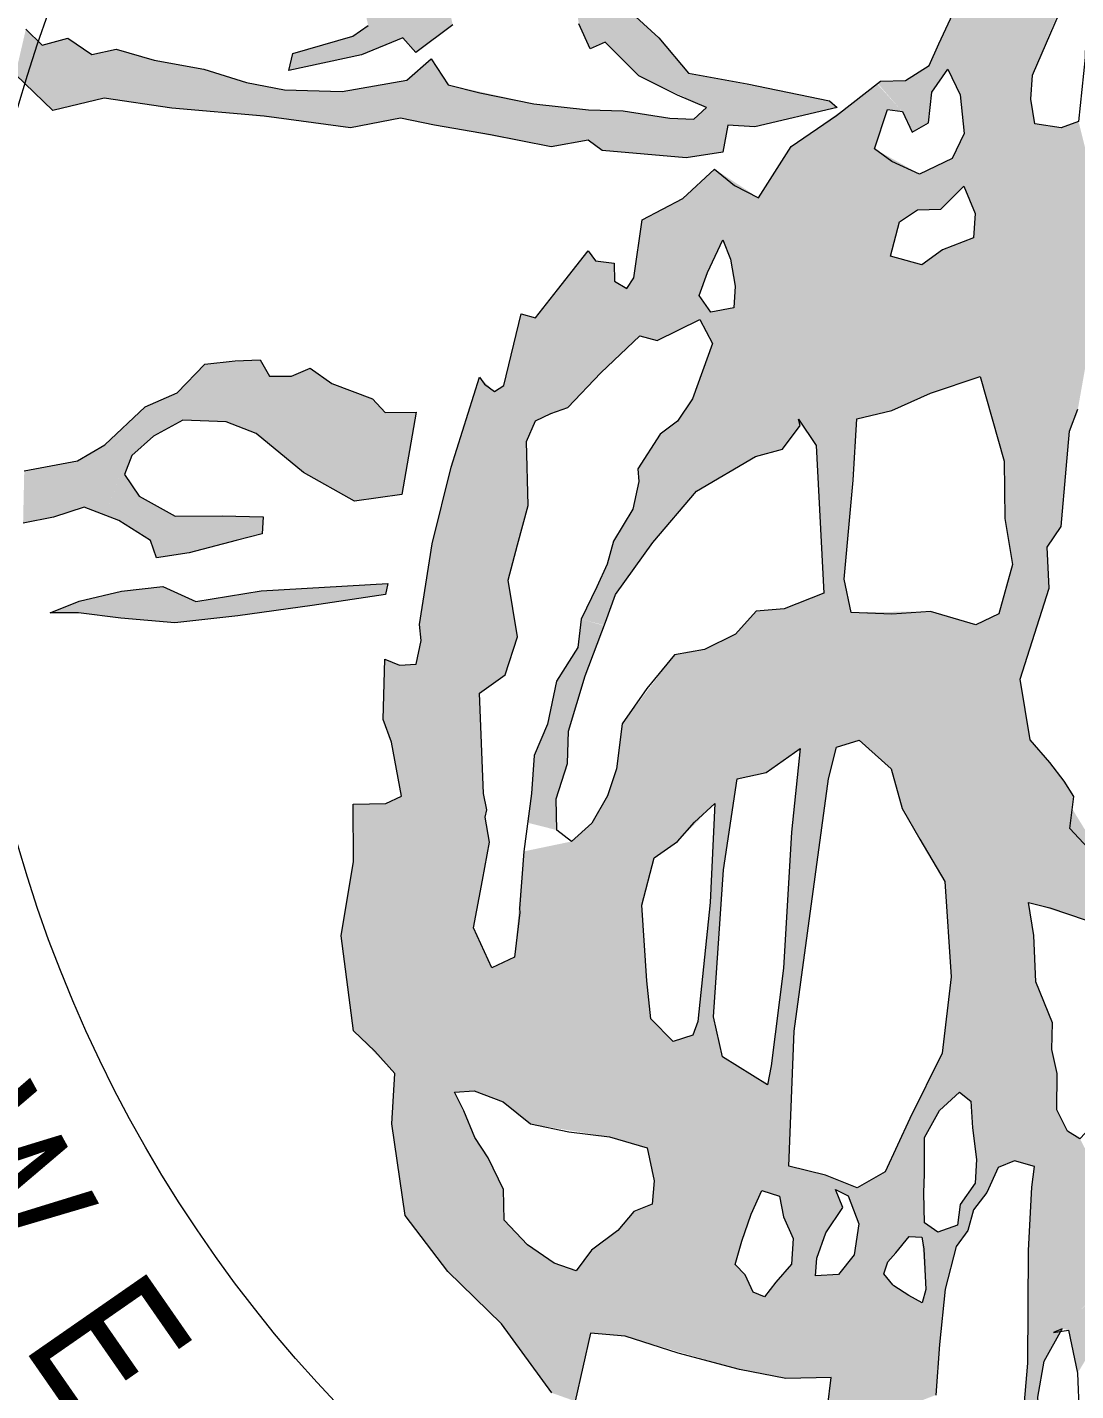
# Model space of a CAD drawing. Header units: feet. Extents: x 715168 to 716636, y 927703 to 928239.
# Drawn here: x 715793.37 to 715798.87, y 927835.62 to 927842.78 of the extents above; entities that cross this region are included whole.
import ezdxf
from ezdxf.enums import TextEntityAlignment as Align

# ---------------------------------------------------------------- set-up
doc = ezdxf.new("R2010")
doc.units = ezdxf.units.FT
doc.header["$MEASUREMENT"] = 0
doc.layers.add('62', color=7, linetype='Continuous', lineweight=0)
doc.styles.add('Style-ENGINEERING', font='ENGINEERING.shx')

msp = doc.modelspace()

# ---------------------------------------------------------------- linework, layer by layer
at = {"layer": '62', "color": 7, "linetype": 'Continuous', "lineweight": 0, "flags": 128}
for points in [[(715796.1212, 927835.6132), (715795.856, 927835.9763), (715795.5741, 927836.2511), (715795.3499, 927836.5458), (715795.2812, 927837.0264), (715795.2959, 927837.2899), (715795.1912, 927837.4073), (715795.0797, 927837.514), (715795.0142, 927838.0132), (715795.0793, 927838.4041), (715795.0771, 927838.7044), (715795.2485, 927838.7084), (715795.3304, 927838.7476), (715795.2788, 927839.0304), (715795.2351, 927839.1494), (715795.2438, 927839.4659), (715795.3201, 927839.4354), (715795.4078, 927839.4401), (715795.435, 927839.5634), (715795.4253, 927839.6474), (715795.492, 927840.0721), (715795.5927, 927840.4734), (715795.7414, 927840.9461), (715795.7673, 927840.9095), (715795.8188, 927840.8719), (715795.8689, 927840.9032), (715795.9592, 927841.2797), (715796.0342, 927841.2579), (715796.1509, 927841.4058), (715796.312, 927841.6106), (715796.3494, 927841.5582), (715796.4478, 927841.5445), (715796.4499, 927841.4504), (715796.5151, 927841.4121), (715796.5521, 927841.4686), (715796.5958, 927841.7722), (715796.8092, 927841.8843), (715796.9753, 927842.0394), (715797.0791, 927841.9525), (715797.2057, 927841.8888), (715797.3769, 927842.1582), (715797.6158, 927842.3213), (715797.847, 927842.5017), (715797.9785, 927842.5049), (715798.103, 927842.5825), (715798.1538, 927842.6965), (715798.3496, 927843.1187)], [(715796.4224, 927842.9685), (715796.6821, 927842.7282), (715796.8392, 927842.5421), (715797.1456, 927842.4875), (715797.5792, 927842.3985), (715797.6183, 927842.3622), (715797.1869, 927842.2615), (715797.0441, 927842.2706), (715797.0178, 927842.1287), (715796.8263, 927842.0992), (715796.3848, 927842.1369), (715796.312, 927842.1911), (715796.1179, 927842.1554), (715795.7989, 927842.2195), (715795.5037, 927842.2706), (715795.3253, 927842.3072), (715795.0627, 927842.2552), (715794.61, 927842.3164), (715794.1252, 927842.3593), (715793.7693, 927842.4113), (715793.5001, 927842.3466), (715793.3035, 927842.5367)], [(715793.3586, 927842.7747), (715793.4439, 927842.6899), (715793.5792, 927842.7267), (715793.7055, 927842.6404), (715793.8323, 927842.6683), (715794.0323, 927842.6112), (715794.2939, 927842.5641), (715794.5175, 927842.4938), (715794.7165, 927842.4563), (715795.0198, 927842.4475), (715795.3591, 927842.5067), (715795.4865, 927842.6187), (715795.5758, 927842.4822), (715795.7426, 927842.44), (715796.0259, 927842.3827), (715796.3127, 927842.3498), (715796.4951, 927842.3451), (715796.7404, 927842.3065), (715796.8671, 927842.3011), (715796.933, 927842.3622), (715796.7813, 927842.4281), (715796.5777, 927842.5296), (715796.401, 927842.7052), (715796.3214, 927842.6712), (715796.2624, 927842.8011)], [(715795.6002, 927842.7965), (715795.4067, 927842.6516), (715795.3378, 927842.7278), (715795.1206, 927842.6395), (715794.739, 927842.5562), (715794.7606, 927842.6469), (715795.0747, 927842.7378), (715795.1563, 927842.7931)], [(715793.3499, 927840.4544), (715793.63, 927840.5073), (715793.773, 927840.5922), (715793.9852, 927840.7908), (715794.1524, 927840.8645), (715794.2989, 927841.0156), (715794.4572, 927841.0328), (715794.5895, 927841.0385), (715794.6374, 927840.9516), (715794.7528, 927840.952), (715794.8511, 927840.994), (715794.9659, 927840.9135), (715795.1789, 927840.8334), (715795.245, 927840.7616), (715795.4087, 927840.7629), (715795.3333, 927840.331), (715795.0847, 927840.2954), (715794.8156, 927840.4465), (715794.5678, 927840.6501), (715794.4102, 927840.7129), (715794.1831, 927840.7213), (715794.0286, 927840.6371), (715793.9157, 927840.5352), (715793.8762, 927840.4349), (715793.9532, 927840.3216), (715794.1419, 927840.2171), (715794.3897, 927840.2192), (715794.6046, 927840.2141), (715794.5992, 927840.125), (715794.4621, 927840.0893), (715794.2161, 927840.025), (715794.0441, 927839.9977), (715794.0133, 927840.0897), (715793.847, 927840.1937), (715793.6654, 927840.2636), (715793.5031, 927840.2116), (715793.3439, 927840.1804)], [(715798.9597, 927838.4494), (715798.8413, 927838.5769), (715798.8622, 927838.7448), (715798.8106, 927838.8255), (715798.7364, 927838.923), (715798.6321, 927839.0421), (715798.5795, 927839.3619), (715798.7332, 927839.839), (715798.7227, 927840.0535), (715798.7947, 927840.1629), (715798.821, 927840.4635), (715798.8397, 927840.6638), (715798.883, 927840.778)], [(715798.5845, 927835.3426), (715798.6202, 927835.7697), (715798.6244, 927836.3614), (715798.6415, 927836.6942), (715798.6547, 927836.8023), (715798.5511, 927836.8312), (715798.4641, 927836.7978), (715798.4051, 927836.6649), (715798.3355, 927836.5755), (715798.3059, 927836.4667), (715798.2446, 927836.3823), (715798.1855, 927836.1586), (715798.1564, 927835.8681), (715798.1367, 927835.602)], [(715797.5493, 927835.3797), (715797.5875, 927835.6944), (715797.3496, 927835.6887), (715797.1064, 927835.7361), (715796.7834, 927835.8227), (715796.506, 927835.9113), (715796.3232, 927835.9268), (715796.2424, 927835.5703)]]:
    msp.add_lwpolyline(points, dxfattribs=at)
for points in [[(715798.8539, 927843.0438), (715798.9289, 927842.9356), (715798.9209, 927842.6245), (715798.8869, 927842.2885), (715798.7947, 927842.2561), (715798.6578, 927842.2774), (715798.6361, 927842.4064), (715798.6453, 927842.5326), (715798.8098, 927842.9122)], [(715798.2001, 927842.5637), (715798.2642, 927842.4289), (715798.2855, 927842.226), (715798.2238, 927842.0952), (715798.0523, 927842.0133), (715797.9069, 927842.079), (715797.816, 927842.1452), (715797.8828, 927842.3527), (715797.9615, 927842.341), (715798.0123, 927842.2332), (715798.0993, 927842.2823), (715798.1165, 927842.4437)], [(715798.2847, 927841.9492), (715798.3437, 927841.8068), (715798.3346, 927841.6777), (715798.1722, 927841.6145), (715798.0639, 927841.5373), (715797.899, 927841.582), (715797.9457, 927841.7626), (715798.0406, 927841.8255), (715798.1635, 927841.8285)], [(715797.0185, 927841.6672), (715797.0587, 927841.5665), (715797.0828, 927841.4247), (715797.0757, 927841.3105), (715796.955, 927841.2875), (715796.8945, 927841.3755), (715796.9374, 927841.4965)], [(715796.8975, 927841.2489), (715796.9649, 927841.1227), (715796.8591, 927840.8324), (715796.7813, 927840.7153), (715796.69, 927840.6476), (715796.5726, 927840.4646), (715796.5781, 927840.3982), (715796.5454, 927840.2545), (715796.4451, 927840.0863), (715796.4112, 927839.9652), (715796.3569, 927839.846), (715796.2753, 927839.6753), (715796.2579, 927839.5275), (715796.1446, 927839.351), (715796.0987, 927839.1244), (715796.0272, 927838.96), (715796.0133, 927838.7614), (715795.9727, 927838.4565), (715795.951, 927838.1573), (715795.9518, 927838.1353), (715795.9251, 927837.9012), (715795.8061, 927837.8449), (715795.7093, 927838.0548), (715795.7564, 927838.305), (715795.7927, 927838.5045), (715795.771, 927838.6366), (715795.7797, 927838.6751), (715795.7619, 927838.7603), (715795.7414, 927839.2869), (715795.8756, 927839.3843), (715795.9404, 927839.5841), (715795.8909, 927839.8806), (715795.94, 927840.0667), (715795.9959, 927840.2737), (715795.9876, 927840.6084), (715796.0346, 927840.7176), (715796.1155, 927840.7567), (715796.2041, 927840.7882), (715796.3782, 927840.9687), (715796.5832, 927841.1646), (715796.6743, 927841.1392)], [(715798.3705, 927840.9495), (715798.4953, 927840.5049), (715798.4998, 927840.205), (715798.5403, 927839.9626), (715798.4675, 927839.7046), (715798.3471, 927839.6471), (715798.1098, 927839.717), (715797.9069, 927839.7032), (715797.692, 927839.7119), (715797.6558, 927839.8857), (715797.7029, 927840.4064), (715797.7224, 927840.728), (715797.9061, 927840.7722), (715798.1098, 927840.8636)], [(715797.4159, 927840.7259), (715797.5084, 927840.5888), (715797.5483, 927839.8126), (715797.3406, 927839.7308), (715797.1935, 927839.7188), (715797.0844, 927839.5979), (715796.9229, 927839.5171), (715796.7651, 927839.4889), (715796.6201, 927839.312), (715796.4906, 927839.1261), (715796.4606, 927838.8901), (715796.413, 927838.7486), (715796.3312, 927838.6052), (715796.224, 927838.5088), (715796.147, 927838.5686), (715796.1428, 927838.7323), (715796.2033, 927838.9185), (715796.2078, 927839.0874), (715796.2961, 927839.3786), (715796.4024, 927839.66), (715796.4548, 927839.8061), (715796.6514, 927840.0789), (715796.8795, 927840.3481), (715797.1898, 927840.5307), (715797.3318, 927840.5689), (715797.4255, 927840.6938)], [(715793.4856, 927839.7098), (715793.638, 927839.7707), (715793.8612, 927839.8232), (715794.0775, 927839.847), (715794.2506, 927839.7695), (715794.5949, 927839.8248), (715795.2587, 927839.863), (715795.2467, 927839.8057), (715794.8623, 927839.7482), (715794.4717, 927839.6942), (715794.1415, 927839.6562), (715793.857, 927839.682), (715793.6355, 927839.7086)], [(715797.425, 927838.9962), (715797.3801, 927838.5573), (715797.3376, 927837.8445), (715797.273, 927837.3312), (715797.2531, 927837.2313), (715797.0166, 927837.3781), (715796.969, 927837.5889), (715797.0227, 927838.3592), (715797.094, 927838.8381), (715797.2459, 927838.8704)], [(715797.6163, 927839.0033), (715797.7354, 927839.0407), (715797.9028, 927838.8896), (715797.9611, 927838.6819), (715798.0529, 927838.5204), (715798.1848, 927838.2988), (715798.218, 927837.7989), (715798.1706, 927837.3981), (715798.0002, 927837.0548), (715797.8706, 927836.7748), (715797.7249, 927836.6908), (715797.5571, 927836.7562), (715797.3651, 927836.8037), (715797.3938, 927837.5137), (715797.5741, 927838.8384)], [(715796.977, 927838.7089), (715796.9525, 927838.1889), (715796.8866, 927837.5635), (715796.8612, 927837.4923), (715796.758, 927837.4586), (715796.6397, 927837.5784), (715796.6188, 927837.7767), (715796.593, 927838.1751), (715796.6575, 927838.4233), (715796.781, 927838.5081), (715796.8691, 927838.6095)], [(715798.624, 927838.1893), (715798.7364, 927838.1598), (715798.9263, 927838.0948), (715798.93, 927837.9362), (715798.9417, 927837.6639), (715799.0034, 927837.4257), (715799.0101, 927837.1967), (715798.978, 927837.0372), (715798.8943, 927836.9472), (715798.8289, 927836.9877), (715798.7731, 927837.0992), (715798.7748, 927837.2899), (715798.7467, 927837.4174), (715798.7506, 927837.5573), (715798.6628, 927837.7721), (715798.6519, 927838.0148)], [(715795.6094, 927837.1917), (715795.7134, 927837.2004), (715795.8651, 927837.1421), (715796.0078, 927837.0255), (715796.2099, 927836.9845), (715796.424, 927836.9573), (715796.6209, 927836.8997), (715796.6575, 927836.7276), (715796.6467, 927836.6042), (715796.551, 927836.566), (715796.4677, 927836.466), (715796.3291, 927836.3635), (715796.2487, 927836.2537), (715796.1321, 927836.2943), (715795.9933, 927836.3902), (715795.8702, 927836.5208), (715795.8663, 927836.6808), (715795.7864, 927836.8477), (715795.7168, 927836.954), (715795.6577, 927837.0939)], [(715798.0769, 927836.9548), (715798.1569, 927837.0955), (715798.2622, 927837.1921), (715798.3217, 927837.1454), (715798.3301, 927837.0057), (715798.35, 927836.8398), (715798.3433, 927836.7146), (715798.2655, 927836.6022), (715798.2517, 927836.495), (715798.1484, 927836.458), (715798.0776, 927836.5071), (715798.0738, 927836.6646), (715798.0769, 927836.7637)], [(715797.2243, 927836.6763), (715797.3155, 927836.6461), (715797.3368, 927836.5375), (715797.3875, 927836.4234), (715797.3785, 927836.2894), (715797.2977, 927836.1957), (715797.2377, 927836.1175), (715797.1777, 927836.1419), (715797.1357, 927836.2328), (715797.0836, 927836.2874), (715797.1177, 927836.411), (715797.1677, 927836.5522)], [(715797.6101, 927836.6808), (715797.6775, 927836.6475), (715797.7321, 927836.5013), (715797.7087, 927836.3393), (715797.6253, 927836.2357), (715797.5055, 927836.2282), (715797.5117, 927836.321), (715797.5596, 927836.454), (715797.6491, 927836.5875)], [(715797.8637, 927836.239), (715797.8844, 927836.3016), (715797.9276, 927836.3485), (715797.9964, 927836.4356), (715798.0635, 927836.431), (715798.0748, 927836.3693), (715798.0839, 927836.1563), (715798.0656, 927836.0867), (715797.9951, 927836.1245), (715797.9168, 927836.1758), (715797.9106, 927836.1807)], [(715798.7551, 927835.9306), (715798.8331, 927835.9437), (715798.8818, 927835.717), (715798.8894, 927835.4999), (715798.8967, 927835.303), (715798.8494, 927835.1594), (715798.7707, 927835.1785), (715798.6899, 927835.3451), (715798.6728, 927835.5916), (715798.7056, 927835.7794), (715798.8007, 927835.9505)]]:
    msp.add_lwpolyline(points, close=True, dxfattribs=at)
at = {"layer": '62', "color": 7, "linetype": 'Continuous', "lineweight": 0}
for major_axis in [(8.6411, 0), (7.0795, 0)]:
    msp.add_ellipse((715800.1279, 927840.4269), major_axis=major_axis, ratio=0.999837, dxfattribs=at)
for points in [[(715796.2848, 927843.0991), (715796.3214, 927842.6712), (715796.2207, 927843.0802), (715796.2624, 927842.8011)], [(715795.2371, 927842.8968), (715795.3378, 927842.7278), (715795.121, 927842.9451), (715795.1563, 927842.7931)], [(715793.3586, 927842.7747), (715793.3035, 927842.5367), (715793.4439, 927842.6899), (715793.5001, 927842.3466)], [(715795.0747, 927842.7378), (715795.1206, 927842.6395), (715794.7606, 927842.6469), (715794.739, 927842.5562)], [(715796.8392, 927842.5421), (715796.933, 927842.3622), (715796.6821, 927842.7282), (715796.5777, 927842.5296)], [(715793.7055, 927842.6404), (715793.7693, 927842.4113), (715793.8323, 927842.6683), (715793.9178, 927842.3897)], [(715794.2939, 927842.5641), (715794.2522, 927842.3481), (715794.5175, 927842.4938), (715794.5022, 927842.3256)], [(715795.3591, 927842.5067), (715795.3253, 927842.3072), (715795.4865, 927842.6187), (715795.4403, 927842.2835)], [(715795.4865, 927842.6187), (715795.4403, 927842.2835), (715795.5758, 927842.4822), (715795.5402, 927842.2644)], [(715798.103, 927842.5825), (715798.6453, 927842.5326), (715797.9785, 927842.5049), (715798.2001, 927842.5637)], [(715794.5175, 927842.4938), (715794.5022, 927842.3256), (715794.7165, 927842.4563), (715794.7053, 927842.3035)], [(715795.5758, 927842.4822), (715795.5402, 927842.2644), (715796.0259, 927842.3827), (715796.1179, 927842.1554)], [(715797.9615, 927842.341), (715797.8286, 927842.4875), (715797.8828, 927842.3527), (715797.6904, 927842.3793)], [(715794.7165, 927842.4563), (715794.7053, 927842.3035), (715795.0198, 927842.4475), (715795.0627, 927842.2552)], [(715796.4951, 927842.3451), (715796.3848, 927842.1369), (715796.7404, 927842.3065), (715796.8263, 927842.0992)], [(715796.8671, 927842.3011), (715797.0178, 927842.1287), (715796.933, 927842.3622), (715797.0441, 927842.2706)], [(715798.3437, 927841.8068), (715798.7947, 927842.2561), (715798.3346, 927841.6777), (715798.8869, 927842.2885)], [(715797.816, 927842.1452), (715797.3769, 927842.1582), (715798.0523, 927842.0133), (715797.2057, 927841.8888)], [(715796.8092, 927841.8843), (715796.9374, 927841.4965), (715796.9753, 927842.0394), (715797.0185, 927841.6672)], [(715796.5958, 927841.7722), (715796.8945, 927841.3755), (715796.8092, 927841.8843), (715796.9374, 927841.4965)], [(715797.2057, 927841.8888), (715797.0587, 927841.5665), (715797.9457, 927841.7626), (715797.0828, 927841.4247)], [(715798.3705, 927840.9495), (715799.0472, 927841.649), (715798.4953, 927840.5049), (715799.1303, 927841.5381)], [(715796.0342, 927841.2579), (715796.4844, 927841.0703), (715796.312, 927841.6106), (715796.5426, 927841.1255)], [(715798.0639, 927841.5373), (715797.4159, 927840.7259), (715798.1722, 927841.6145), (715797.5084, 927840.5888)], [(715796.5151, 927841.4121), (715796.5832, 927841.1646), (715796.5521, 927841.4686), (715796.6743, 927841.1392)], [(715796.955, 927841.2875), (715797.0757, 927841.3105), (715796.8975, 927841.2489), (715797.4159, 927840.7259)], [(715796.8975, 927841.2489), (715797.4159, 927840.7259), (715796.9649, 927841.1227), (715797.4255, 927840.6938)], [(715796.9649, 927841.1227), (715797.4255, 927840.6938), (715796.8591, 927840.8324), (715797.3318, 927840.5689)], [(715794.2989, 927841.0156), (715794.1831, 927840.7213), (715794.5895, 927841.0385), (715794.4102, 927840.7129)], [(715794.5895, 927841.0385), (715794.4102, 927840.7129), (715794.6374, 927840.9516), (715794.5678, 927840.6501)], [(715794.7528, 927840.952), (715794.6779, 927840.5596), (715794.8511, 927840.994), (715794.8156, 927840.4465)], [(715795.8689, 927840.9032), (715796.0346, 927840.7176), (715795.9039, 927841.0486), (715796.2041, 927840.7882)], [(715794.6374, 927840.9516), (715794.5678, 927840.6501), (715794.7528, 927840.952), (715794.6779, 927840.5596)], [(715795.6684, 927840.7142), (715795.9876, 927840.6084), (715795.7414, 927840.9461), (715795.9971, 927840.6305)], [(715793.9852, 927840.7908), (715793.9157, 927840.5352), (715794.1524, 927840.8645), (715794.0286, 927840.6371)], [(715795.8188, 927840.8719), (715796.0213, 927840.6867), (715795.8689, 927840.9032), (715796.0346, 927840.7176)], [(715793.773, 927840.5922), (715793.6654, 927840.2636), (715793.9852, 927840.7908), (715793.7754, 927840.2216)], [(715796.8591, 927840.8324), (715797.3318, 927840.5689), (715796.7813, 927840.7153), (715797.1898, 927840.5307)], [(715795.245, 927840.7616), (715795.2096, 927840.3132), (715795.4087, 927840.7629), (715795.3333, 927840.331)], [(715795.5927, 927840.4734), (715795.9908, 927840.4666), (715795.6684, 927840.7142), (715795.9876, 927840.6084)], [(715797.5084, 927840.5888), (715797.7224, 927840.728), (715797.5483, 927839.8126), (715797.6558, 927839.8857)], [(715796.69, 927840.6476), (715796.8795, 927840.3481), (715796.5726, 927840.4646), (715796.8233, 927840.2821)], [(715798.497, 927840.381), (715798.8397, 927840.6638), (715798.4998, 927840.205), (715798.7947, 927840.1629)], [(715793.3499, 927840.4544), (715793.3439, 927840.1804), (715793.63, 927840.5073), (715793.5031, 927840.2116)], [(715795.5532, 927840.3149), (715795.9959, 927840.2737), (715795.5927, 927840.4734), (715795.9908, 927840.4666)], [(715793.9532, 927840.3216), (715793.847, 927840.1937), (715794.1419, 927840.2171), (715794.0133, 927840.0897)], [(715794.1419, 927840.2171), (715794.0133, 927840.0897), (715794.2014, 927840.2175), (715794.0441, 927839.9977)], [(715794.2697, 927840.2179), (715794.2161, 927840.025), (715794.6046, 927840.2141), (715794.5992, 927840.125)], [(715796.5454, 927840.2545), (715796.6514, 927840.0789), (715796.4451, 927840.0863), (715796.5914, 927839.9955)], [(715795.4253, 927839.6474), (715795.9129, 927839.7499), (715795.492, 927840.0721), (715795.8909, 927839.8806)], [(715798.5403, 927839.9626), (715798.7227, 927840.0535), (715798.5028, 927839.8299), (715798.7332, 927839.839)], [(715796.4112, 927839.9652), (715796.4548, 927839.8061), (715796.2753, 927839.6753), (715796.3964, 927839.6442)], [(715794.2506, 927839.7695), (715794.1415, 927839.6562), (715794.0775, 927839.847), (715793.9266, 927839.6757)], [(715797.5483, 927839.8126), (715797.6558, 927839.8857), (715797.3406, 927839.7308), (715797.692, 927839.7119)], [(715798.5028, 927839.8299), (715798.7332, 927839.839), (715798.4675, 927839.7046), (715798.5795, 927839.3619)], [(715794.5949, 927839.8248), (715794.5954, 927839.7112), (715794.2506, 927839.7695), (715794.1415, 927839.6562)], [(715795.435, 927839.5634), (715795.9404, 927839.5841), (715795.4253, 927839.6474), (715795.9129, 927839.7499)], [(715797.1935, 927839.7188), (715797.7354, 927839.0407), (715797.0844, 927839.5979), (715797.6163, 927839.0033)], [(715797.692, 927839.7119), (715798.624, 927838.1893), (715797.7354, 927839.0407), (715797.9028, 927838.8896)], [(715798.4675, 927839.7046), (715798.5795, 927839.3619), (715798.3471, 927839.6471), (715798.6321, 927839.0421)], [(715797.0844, 927839.5979), (715797.6163, 927839.0033), (715796.9229, 927839.5171), (715797.425, 927838.9962)], [(715796.7651, 927839.4889), (715797.2459, 927838.8704), (715796.4906, 927839.1261), (715797.094, 927838.8381)], [(715795.2438, 927839.4659), (715795.2351, 927839.1494), (715795.3201, 927839.4354), (715795.7414, 927839.2869)], [(715796.1446, 927839.351), (715796.2919, 927839.3643), (715796.0987, 927839.1244), (715796.2078, 927839.0874)], [(715796.0987, 927839.1244), (715796.2078, 927839.0874), (715796.0272, 927838.96), (715796.2033, 927838.9185)], [(715796.4906, 927839.1261), (715797.094, 927838.8381), (715796.4606, 927838.8901), (715796.977, 927838.7089)], [(715797.425, 927838.9962), (715797.6163, 927839.0033), (715797.4048, 927838.7985), (715797.5741, 927838.8384)], [(715796.977, 927838.7089), (715797.094, 927838.8381), (715796.9525, 927838.1889), (715797.0227, 927838.3592)], [(715797.3801, 927838.5573), (715797.5741, 927838.8384), (715797.3376, 927837.8445), (715797.3938, 927837.5137)], [(715797.4048, 927838.7985), (715797.5741, 927838.8384), (715797.3801, 927838.5573), (715797.5741, 927838.8384)], [(715797.9028, 927838.8896), (715798.624, 927838.1893), (715797.9611, 927838.6819), (715798.6327, 927838.1348)], [(715795.2485, 927838.7084), (715795.7689, 927838.7264), (715795.3304, 927838.7476), (715795.7619, 927838.7603)], [(715796.0133, 927838.7614), (715796.1428, 927838.7323), (715795.9926, 927838.6073), (715796.147, 927838.5686)], [(715795.0771, 927838.7044), (715795.7797, 927838.6751), (715795.2485, 927838.7084), (715795.7689, 927838.7264)], [(715796.413, 927838.7486), (715796.781, 927838.5081), (715796.3312, 927838.6052), (715796.6575, 927838.4233)], [(715796.224, 927838.5088), (715796.593, 927838.1751), (715795.9727, 927838.4565), (715796.6081, 927837.9408)], [(715795.9727, 927838.4565), (715796.6081, 927837.9408), (715795.9251, 927837.9012), (715796.6188, 927837.7753)], [(715798.1848, 927838.2988), (715798.6519, 927838.0148), (715798.218, 927837.7989), (715798.6628, 927837.7721)], [(715799.2496, 927838.3225), (715798.624, 927838.1893), (715799.0783, 927838.3126)], [(715799.2769, 927838.1994), (715799.2769, 927838.1994), (715798.624, 927838.1893), (715799.2496, 927838.3225)], [(715795.0142, 927838.0132), (715795.8061, 927837.8449), (715795.0414, 927838.1751), (715795.7093, 927838.0548)], [(715795.9251, 927837.9012), (715796.6188, 927837.7753), (715795.8061, 927837.8449), (715796.6397, 927837.5784)], [(715797.3376, 927837.8445), (715797.3938, 927837.5137), (715797.273, 927837.3312), (715797.3851, 927837.2991)], [(715798.218, 927837.7989), (715798.6628, 927837.7721), (715798.1706, 927837.3981), (715798.7506, 927837.5573)], [(715796.8866, 927837.5635), (715796.969, 927837.5889), (715796.8612, 927837.4923), (715797.0166, 927837.3781)], [(715796.8612, 927837.4923), (715797.0166, 927837.3781), (715796.758, 927837.4586), (715797.2531, 927837.2313)], [(715795.7134, 927837.2004), (715796.758, 927837.4586), (715795.8651, 927837.1421), (715797.2531, 927837.2313)], [(715798.2622, 927837.1921), (715798.7467, 927837.4174), (715798.3217, 927837.1454), (715798.7748, 927837.2899)], [(715795.2812, 927837.0264), (715795.6094, 927837.1917), (715795.2959, 927837.2899), (715795.7134, 927837.2004)], [(715795.2979, 927836.9085), (715795.7168, 927836.954), (715795.2812, 927837.0264), (715795.6094, 927837.1917)], [(715795.8651, 927837.1421), (715797.2531, 927837.2313), (715796.0078, 927837.0255), (715797.2952, 927837.0768)], [(715796.0078, 927837.0255), (715797.2952, 927837.0768), (715796.424, 927836.9573), (715797.3226, 927836.9665)], [(715798.35, 927836.8398), (715798.8289, 927836.9877), (715798.5511, 927836.8312), (715798.8943, 927836.9472)], [(715795.3099, 927836.824), (715795.7864, 927836.8477), (715795.2979, 927836.9085), (715795.7168, 927836.954)], [(715796.424, 927836.9573), (715797.3226, 927836.9665), (715796.6209, 927836.8997), (715797.3651, 927836.8037)], [(715798.5511, 927836.8312), (715798.8943, 927836.9472), (715798.6547, 927836.8023), (715798.9984, 927836.7486)], [(715798.35, 927836.8398), (715798.5511, 927836.8312), (715798.3471, 927836.7833), (715798.4641, 927836.7978)], [(715797.5571, 927836.7562), (715797.6101, 927836.6808), (715797.3651, 927836.8037), (715797.6491, 927836.5875)], [(715797.8706, 927836.7748), (715798.0769, 927836.7803), (715797.7249, 927836.6908), (715798.0776, 927836.5071)], [(715798.3471, 927836.7833), (715798.4641, 927836.7978), (715798.3433, 927836.7146), (715798.4051, 927836.6649)], [(715798.6547, 927836.8023), (715798.9984, 927836.7486), (715798.6415, 927836.6942), (715798.9984, 927836.7486)], [(715796.6575, 927836.7276), (715797.2243, 927836.6763), (715796.6467, 927836.6042), (715797.1677, 927836.5522)], [(715797.7249, 927836.6908), (715798.0776, 927836.5071), (715797.6775, 927836.6475), (715798.1484, 927836.458)], [(715798.3433, 927836.7146), (715798.4051, 927836.6649), (715798.2655, 927836.6022), (715798.3355, 927836.5755)], [(715798.6415, 927836.6942), (715798.9984, 927836.7486), (715798.6244, 927836.3614), (715798.9918, 927836.1432)], [(715795.3499, 927836.5458), (715795.8702, 927836.5208), (715795.3328, 927836.6638), (715795.8663, 927836.6808)], [(715796.551, 927836.566), (715797.1456, 927836.4897), (715796.4677, 927836.466), (715797.1145, 927836.3986)], [(715797.7321, 927836.5013), (715798.0635, 927836.431), (715797.7224, 927836.436), (715797.9964, 927836.4356)], [(715797.3875, 927836.4234), (715797.5305, 927836.3726), (715797.3785, 927836.2894), (715797.5117, 927836.321)], [(715795.5274, 927836.3124), (715796.1321, 927836.2943), (715795.4828, 927836.3711), (715795.9933, 927836.3902)], [(715796.3291, 927836.3635), (715797.0836, 927836.2874), (715796.2487, 927836.2537), (715797.1357, 927836.2328)], [(715797.7087, 927836.3393), (715797.8844, 927836.3016), (715797.6253, 927836.2357), (715797.8637, 927836.239)], [(715795.856, 927835.9763), (715796.3232, 927835.9268), (715795.5741, 927836.2511), (715796.2487, 927836.2537)], [(715797.5055, 927836.2282), (715797.9168, 927836.1758), (715797.2377, 927836.1175), (715798.0656, 927836.0867)], [(715797.6253, 927836.2357), (715797.8637, 927836.239), (715797.5055, 927836.2282), (715797.9168, 927836.1758)], [(715796.3232, 927835.9268), (715797.1777, 927836.1419), (715796.3232, 927835.9268), (715797.2377, 927836.1175)], [(715796.506, 927835.9113), (715798.0656, 927836.0867), (715796.3232, 927835.9268), (715797.2377, 927836.1175)], [(715798.0839, 927836.1563), (715798.1855, 927836.1586), (715798.0656, 927836.0867), (715798.1642, 927835.948)], [(715796.506, 927835.9113), (715798.0656, 927836.0867), (715797.1064, 927835.7361), (715798.1564, 927835.8681)], [(715798.8818, 927835.717), (715798.9663, 927835.8585), (715798.8331, 927835.9437), (715798.9766, 927835.9716)], [(715798.6202, 927835.7697), (715798.8007, 927835.9505), (715798.6099, 927835.6478), (715798.7056, 927835.7794)], [(715798.6099, 927835.6478), (715798.7056, 927835.7794), (715798.5845, 927835.3426), (715798.6728, 927835.5916)], [(715797.5875, 927835.6944), (715798.1472, 927835.7435), (715797.5493, 927835.3797), (715798.1367, 927835.602)]]:
    msp.add_solid(points, dxfattribs=at)
at = {"layer": '62', "color": 7, "linetype": 'Continuous', "lineweight": 0, "extrusion": (0, 0, -1)}
for points in [[(-715796.4812, 927842.9138), (-715796.401, 927842.7052), (-715796.2848, 927843.0991), (-715796.3214, 927842.6712)], [(-715798.2455, 927842.8939), (-715798.8539, 927843.0438), (-715798.103, 927842.5825), (-715798.6453, 927842.5326)], [(-715795.5741, 927842.916), (-715795.6002, 927842.7965), (-715795.4342, 927842.8531), (-715795.4067, 927842.6516)], [(-715796.6821, 927842.7282), (-715796.5777, 927842.5296), (-715796.4812, 927842.9138), (-715796.401, 927842.7052)], [(-715795.4342, 927842.8531), (-715795.4067, 927842.6516), (-715795.2371, 927842.8968), (-715795.3378, 927842.7278)], [(-715795.1563, 927842.7931), (-715795.3378, 927842.7278), (-715795.0747, 927842.7378), (-715795.1206, 927842.6395)], [(-715793.4439, 927842.6899), (-715793.5001, 927842.3466), (-715793.5792, 927842.7267), (-715793.6421, 927842.381)], [(-715793.5792, 927842.7267), (-715793.6421, 927842.381), (-715793.7055, 927842.6404), (-715793.7693, 927842.4113)], [(-715793.8323, 927842.6683), (-715793.9178, 927842.3897), (-715794.0323, 927842.6112), (-715794.0757, 927842.3664)], [(-715794.0323, 927842.6112), (-715794.0757, 927842.3664), (-715794.2939, 927842.5641), (-715794.2522, 927842.3481)], [(-715797.9785, 927842.5049), (-715798.2001, 927842.5637), (-715797.847, 927842.5017), (-715798.1165, 927842.4437)], [(-715798.6361, 927842.4064), (-715798.2642, 927842.4289), (-715798.6453, 927842.5326), (-715798.2001, 927842.5637)], [(-715795.0198, 927842.4475), (-715795.0627, 927842.2552), (-715795.3591, 927842.5067), (-715795.3253, 927842.3072)], [(-715796.933, 927842.3622), (-715797.0441, 927842.2706), (-715796.8392, 927842.5421), (-715797.1869, 927842.2615)], [(-715796.8392, 927842.5421), (-715797.1869, 927842.2615), (-715797.5792, 927842.3985), (-715797.6183, 927842.3622)], [(-715797.847, 927842.5017), (-715798.1165, 927842.4437), (-715797.8312, 927842.4893), (-715798.0993, 927842.2823)], [(-715797.8312, 927842.4893), (-715798.0993, 927842.2823), (-715797.9615, 927842.341), (-715798.0123, 927842.2332)], [(-715798.6578, 927842.2774), (-715798.2855, 927842.226), (-715798.6361, 927842.4064), (-715798.2642, 927842.4289)], [(-715796.0259, 927842.3827), (-715796.1179, 927842.1554), (-715796.3127, 927842.3498), (-715796.312, 927842.1911)], [(-715796.3127, 927842.3498), (-715796.312, 927842.1911), (-715796.4951, 927842.3451), (-715796.3848, 927842.1369)], [(-715797.8828, 927842.3527), (-715797.6904, 927842.3793), (-715797.816, 927842.1452), (-715797.3769, 927842.1582)], [(-715796.7404, 927842.3065), (-715796.8263, 927842.0992), (-715796.8671, 927842.3011), (-715797.0178, 927842.1287)], [(-715798.2847, 927841.9492), (-715798.2238, 927842.0952), (-715798.6578, 927842.2774), (-715798.2855, 927842.226)], [(-715798.2847, 927841.9492), (-715798.6578, 927842.2774), (-715798.3437, 927841.8068), (-715798.7947, 927842.2561)], [(-715798.3346, 927841.6777), (-715798.8869, 927842.2885), (-715798.3705, 927840.9495), (-715799.0472, 927841.649)], [(-715798.0406, 927841.8255), (-715798.0523, 927842.0133), (-715798.1635, 927841.8285), (-715798.1517, 927842.0608)], [(-715798.1635, 927841.8285), (-715798.1517, 927842.0608), (-715798.2847, 927841.9492), (-715798.2238, 927842.0952)], [(-715796.9753, 927842.0394), (-715797.0185, 927841.6672), (-715797.2057, 927841.8888), (-715797.0587, 927841.5665)], [(-715798.0523, 927842.0133), (-715797.2057, 927841.8888), (-715798.0406, 927841.8255), (-715797.9457, 927841.7626)], [(-715796.5521, 927841.4686), (-715796.6743, 927841.1392), (-715796.5958, 927841.7722), (-715796.8975, 927841.2489)], [(-715796.5958, 927841.7722), (-715796.8975, 927841.2489), (-715796.8945, 927841.3755), (-715796.955, 927841.2875)], [(-715797.9457, 927841.7626), (-715797.0828, 927841.4247), (-715797.899, 927841.582), (-715797.0757, 927841.3105)], [(-715798.1722, 927841.6145), (-715797.5084, 927840.5888), (-715798.1964, 927841.624), (-715797.7224, 927840.728)], [(-715798.1964, 927841.624), (-715797.7224, 927840.728), (-715798.231, 927841.6372), (-715797.9061, 927840.7722)], [(-715798.231, 927841.6372), (-715797.9061, 927840.7722), (-715798.2788, 927841.656), (-715798.1098, 927840.8636)], [(-715798.2788, 927841.656), (-715798.1098, 927840.8636), (-715798.3346, 927841.6777), (-715798.3705, 927840.9495)], [(-715796.312, 927841.6106), (-715796.5426, 927841.1255), (-715796.3494, 927841.5582), (-715796.4499, 927841.4504)], [(-715796.3494, 927841.5582), (-715796.4499, 927841.4504), (-715796.4478, 927841.5445)], [(-715797.899, 927841.582), (-715797.0757, 927841.3105), (-715798.0639, 927841.5373), (-715797.4159, 927840.7259)], [(-715798.4953, 927840.5049), (-715799.1303, 927841.5381), (-715798.9343, 927841.0677), (-715799.1784, 927841.2834)], [(-715796.4499, 927841.4504), (-715796.5368, 927841.1202), (-715796.5151, 927841.4121), (-715796.5832, 927841.1646)], [(-715795.9039, 927841.0486), (-715796.2041, 927840.7882), (-715795.9592, 927841.2797), (-715796.3599, 927840.9495)], [(-715795.9592, 927841.2797), (-715796.3599, 927840.9495), (-715796.0342, 927841.2579), (-715796.4844, 927841.0703)], [(-715798.4953, 927840.5049), (-715798.9343, 927841.0677), (-715798.4962, 927840.4382), (-715798.883, 927840.778)], [(-715794.1524, 927840.8645), (-715794.0286, 927840.6371), (-715794.2989, 927841.0156), (-715794.1831, 927840.7213)], [(-715794.8511, 927840.994), (-715794.8156, 927840.4465), (-715794.9659, 927840.9135), (-715794.9236, 927840.3856)], [(-715794.9659, 927840.9135), (-715794.9236, 927840.3856), (-715795.1789, 927840.8334), (-715795.0847, 927840.2954)], [(-715795.7414, 927840.9461), (-715795.9971, 927840.6305), (-715795.8188, 927840.8719), (-715796.0213, 927840.6867)], [(-715793.7754, 927840.2213), (-715793.9852, 927840.7908), (-715793.8762, 927840.4349), (-715793.9157, 927840.5352)], [(-715795.1789, 927840.8334), (-715795.0847, 927840.2954), (-715795.245, 927840.7616), (-715795.2096, 927840.3132)], [(-715798.4962, 927840.4382), (-715798.883, 927840.778), (-715798.497, 927840.381), (-715798.8397, 927840.6638)], [(-715796.7813, 927840.7153), (-715797.1898, 927840.5307), (-715796.69, 927840.6476), (-715796.8795, 927840.3481)], [(-715793.63, 927840.5073), (-715793.5031, 927840.2116), (-715793.773, 927840.5922), (-715793.6654, 927840.2636)], [(-715793.8762, 927840.4349), (-715793.7725, 927840.2225), (-715793.9532, 927840.3216), (-715793.847, 927840.1937)], [(-715796.5726, 927840.4646), (-715796.8233, 927840.2821), (-715796.5781, 927840.3982), (-715796.7647, 927840.2128)], [(-715796.5781, 927840.3982), (-715796.7647, 927840.2128), (-715796.5454, 927840.2545), (-715796.6514, 927840.0789)], [(-715795.492, 927840.0721), (-715795.8909, 927839.8806), (-715795.5532, 927840.3149), (-715795.9959, 927840.2737)], [(-715794.2014, 927840.2175), (-715794.0441, 927839.9977), (-715794.2697, 927840.2179), (-715794.2161, 927840.025)], [(-715798.4998, 927840.205), (-715798.7947, 927840.1629), (-715798.5403, 927839.9626), (-715798.7227, 927840.0535)], [(-715796.4451, 927840.0863), (-715796.5914, 927839.9955), (-715796.4112, 927839.9652), (-715796.4548, 927839.8061)], [(-715794.0775, 927839.847), (-715793.9266, 927839.6757), (-715793.8612, 927839.8232), (-715793.7766, 927839.6916)], [(-715795.2587, 927839.863), (-715795.2467, 927839.8057), (-715794.5949, 927839.8248), (-715794.5954, 927839.7112)], [(-715793.638, 927839.7707), (-715793.6355, 927839.7086), (-715793.4856, 927839.7098)], [(-715793.8612, 927839.8232), (-715793.7766, 927839.6916), (-715793.638, 927839.7707), (-715793.6355, 927839.7086)], [(-715797.3406, 927839.7308), (-715797.692, 927839.7119), (-715797.1935, 927839.7188), (-715797.7354, 927839.0407)], [(-715797.692, 927839.7119), (-715798.624, 927838.1893), (-715798.1098, 927839.717), (-715799.0783, 927838.3126)], [(-715798.1098, 927839.717), (-715799.0783, 927838.3126), (-715798.3471, 927839.6471), (-715798.6321, 927839.0421)], [(-715796.2753, 927839.6753), (-715796.3956, 927839.6421), (-715796.2579, 927839.5275), (-715796.3449, 927839.5071)], [(-715795.4078, 927839.4401), (-715795.8756, 927839.3843), (-715795.435, 927839.5634), (-715795.9404, 927839.5841)], [(-715796.2579, 927839.5275), (-715796.3449, 927839.5071), (-715796.1446, 927839.351), (-715796.2919, 927839.3643)], [(-715796.9229, 927839.5171), (-715797.425, 927838.9962), (-715796.7651, 927839.4889), (-715797.2459, 927838.8704)], [(-715795.3201, 927839.4354), (-715795.7414, 927839.2869), (-715795.4078, 927839.4401), (-715795.8756, 927839.3843)], [(-715795.2788, 927839.0304), (-715795.7414, 927839.2869), (-715795.2351, 927839.1494), (-715795.7414, 927839.2869)], [(-715795.3304, 927838.7476), (-715795.7619, 927838.7603), (-715795.2788, 927839.0304), (-715795.7414, 927839.2869)], [(-715798.6321, 927839.0421), (-715798.8622, 927838.7448), (-715798.7364, 927838.923), (-715798.8106, 927838.8255)], [(-715798.6321, 927839.0421), (-715798.8529, 927838.6699), (-715798.8622, 927838.7448)], [(-715796.0272, 927838.96), (-715796.2033, 927838.9185), (-715796.0133, 927838.7614), (-715796.1428, 927838.7323)], [(-715796.4606, 927838.8901), (-715796.977, 927838.7089), (-715796.413, 927838.7486), (-715796.781, 927838.5081)], [(-715795.0781, 927838.5691), (-715795.771, 927838.6366), (-715795.0771, 927838.7044), (-715795.7797, 927838.6751)], [(-715795.0793, 927838.4041), (-715795.7927, 927838.5045), (-715795.0781, 927838.5691), (-715795.771, 927838.6366)], [(-715797.9611, 927838.6819), (-715798.6327, 927838.1348), (-715798.1848, 927838.2988), (-715798.6519, 927838.0148)], [(-715796.3312, 927838.6052), (-715796.6575, 927838.4233), (-715796.224, 927838.5088), (-715796.593, 927838.1751)], [(-715795.0414, 927838.1751), (-715795.7093, 927838.0548), (-715795.0793, 927838.4041), (-715795.7927, 927838.5045)], [(-715796.9525, 927838.1889), (-715797.0227, 927838.3592), (-715796.9177, 927837.8616), (-715796.9891, 927837.8749)], [(-715798.624, 927838.1893), (-715798.9263, 927838.0948), (-715799.2769, 927838.1994)], [(-715795.0481, 927837.7546), (-715796.6397, 927837.5784), (-715795.0142, 927838.0132), (-715795.8061, 927837.8449)], [(-715796.9177, 927837.8616), (-715796.9891, 927837.8749), (-715796.8866, 927837.5635), (-715796.969, 927837.5889)], [(-715795.0797, 927837.514), (-715796.758, 927837.4586), (-715795.0481, 927837.7546), (-715796.6397, 927837.5784)], [(-715798.1706, 927837.3981), (-715798.7506, 927837.5573), (-715798.2622, 927837.1921), (-715798.7467, 927837.4174)], [(-715795.2959, 927837.2899), (-715795.7134, 927837.2004), (-715795.0797, 927837.514), (-715796.758, 927837.4586)], [(-715797.273, 927837.3312), (-715797.3851, 927837.2991), (-715797.2531, 927837.2313), (-715797.3651, 927836.8037)], [(-715798.1706, 927837.3981), (-715798.2622, 927837.1921), (-715798.0618, 927837.1788), (-715798.1569, 927837.0955)], [(-715798.3217, 927837.1454), (-715798.7748, 927837.2899), (-715798.3301, 927837.0057), (-715798.7731, 927837.0992)], [(-715798.0618, 927837.1788), (-715798.1569, 927837.0955), (-715798.0002, 927837.0548), (-715798.0769, 927836.9527)], [(-715798.0002, 927837.0548), (-715798.0769, 927836.9527), (-715797.8706, 927836.7748), (-715798.0769, 927836.7803)], [(-715798.3301, 927837.0057), (-715798.7731, 927837.0992), (-715798.35, 927836.8398), (-715798.8289, 927836.9877)], [(-715796.6209, 927836.8997), (-715797.3651, 927836.8037), (-715796.6363, 927836.8283), (-715797.3155, 927836.6461)], [(-715795.3328, 927836.6638), (-715795.8663, 927836.6808), (-715795.3099, 927836.824), (-715795.7864, 927836.8477)], [(-715796.6363, 927836.8283), (-715797.3155, 927836.6461), (-715796.6575, 927836.7276), (-715797.2243, 927836.6763)], [(-715797.3651, 927836.8037), (-715797.6491, 927836.5875), (-715797.3155, 927836.6461), (-715797.5596, 927836.454)], [(-715797.7249, 927836.6908), (-715797.6775, 927836.6475), (-715797.5571, 927836.7562), (-715797.6101, 927836.6808)], [(-715797.3155, 927836.6461), (-715797.5596, 927836.454), (-715797.3368, 927836.5375), (-715797.5454, 927836.4147)], [(-715797.6775, 927836.6475), (-715798.1484, 927836.458), (-715797.7321, 927836.5013), (-715798.0635, 927836.431)], [(-715795.4828, 927836.3711), (-715795.9933, 927836.3902), (-715795.3499, 927836.5458), (-715795.8702, 927836.5208)], [(-715796.6467, 927836.6042), (-715797.1677, 927836.5522), (-715796.551, 927836.566), (-715797.1456, 927836.4897)], [(-715798.2655, 927836.6022), (-715798.3355, 927836.5755), (-715798.2517, 927836.495), (-715798.3059, 927836.4667)], [(-715797.3368, 927836.5375), (-715797.5454, 927836.4147), (-715797.3875, 927836.4234), (-715797.5305, 927836.3726)], [(-715798.2517, 927836.495), (-715798.3059, 927836.4667), (-715798.1484, 927836.458), (-715798.2446, 927836.3823)], [(-715796.4677, 927836.466), (-715797.1145, 927836.3986), (-715796.3291, 927836.3635), (-715797.0836, 927836.2874)], [(-715797.7224, 927836.436), (-715797.9964, 927836.4356), (-715797.7087, 927836.3393), (-715797.8844, 927836.3016)], [(-715798.1484, 927836.458), (-715798.2446, 927836.3823), (-715798.0635, 927836.431), (-715798.218, 927836.2827)], [(-715798.0635, 927836.431), (-715798.218, 927836.2827), (-715798.0839, 927836.1563), (-715798.1855, 927836.1586)], [(-715798.6244, 927836.3614), (-715798.9918, 927836.1432), (-715798.6202, 927835.7697), (-715798.9918, 927836.1432)], [(-715795.5741, 927836.2511), (-715796.2487, 927836.2537), (-715795.5274, 927836.3124), (-715796.1321, 927836.2943)], [(-715796.2487, 927836.2537), (-715797.1357, 927836.2328), (-715796.3232, 927835.9268), (-715797.1777, 927836.1419)], [(-715797.3785, 927836.2894), (-715797.5117, 927836.321), (-715797.2377, 927836.1175), (-715797.5055, 927836.2282)], [(-715798.8331, 927835.9437), (-715798.9766, 927835.9716), (-715798.8007, 927835.9505), (-715798.9918, 927836.1432)], [(-715798.0656, 927836.0867), (-715798.1564, 927835.8681), (-715798.1659, 927835.9639)], [(-715796.1212, 927835.6132), (-715796.2424, 927835.5703), (-715795.856, 927835.9763), (-715796.3232, 927835.9268)], [(-715797.1064, 927835.7361), (-715798.1564, 927835.8681), (-715797.3496, 927835.6887), (-715798.1509, 927835.7939)], [(-715797.3496, 927835.6887), (-715798.1509, 927835.7939), (-715797.5875, 927835.6944), (-715798.1472, 927835.7435)]]:
    msp.add_solid(points, dxfattribs=at)

# ---------------------------------------------------------------- texts
at = {"layer": '62', "color": 7, "linetype": 'Continuous', "lineweight": 0, "style": 'Style-ENGINEERING', "width": 0.800027}
for s, rotation, p in [('W', 298.70635, (715792.9015, 927836.577)), ('E', 304.78629, (715793.4884, 927835.6408))]:
    msp.add_text(s, height=0.7526, rotation=rotation, dxfattribs=at).set_placement(p, align=Align.CENTER)

doc.saveas('drawing.dxf')
